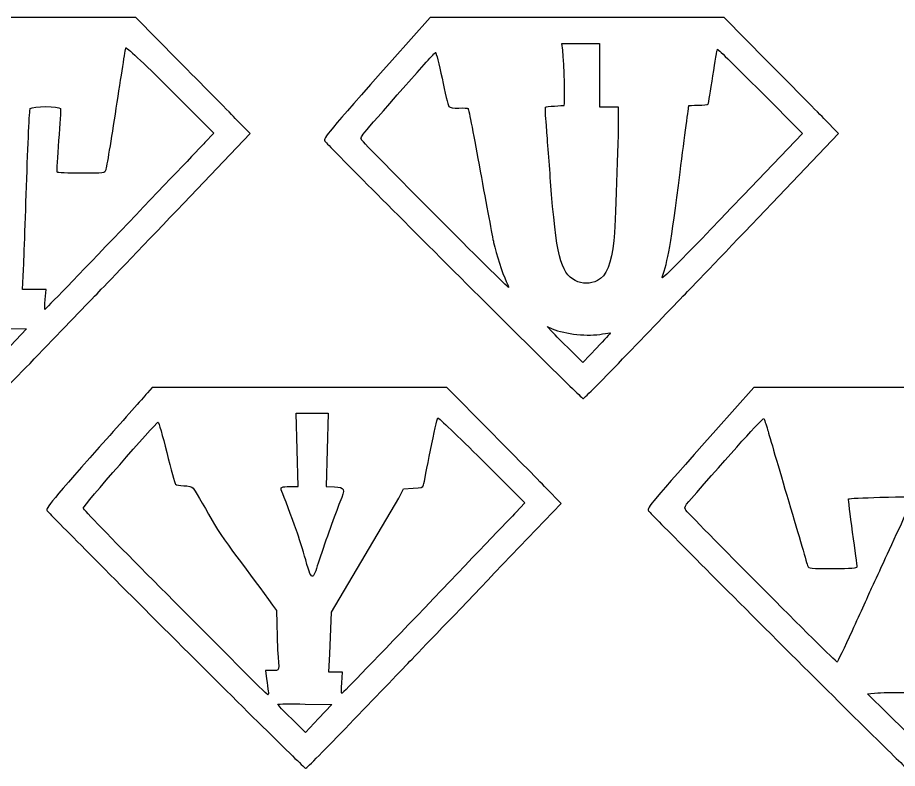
# Model space of a CAD drawing. Header units: centimetres. Extents: x -11.9 to 11.9, y -11.9 to 11.9.
# Drawn here: x -4.67 to 2.63, y -11.87 to -5.63 of the extents above; entities that cross this region are included whole.
import ezdxf

# ---------------------------------------------------------------- set-up
doc = ezdxf.new("R2010")
doc.units = ezdxf.units.CM
doc.header["$MEASUREMENT"] = 0
doc.layers.add('Layer 1', color=7, linetype='Continuous')

msp = doc.modelspace()

# ---------------------------------------------------------------- linework, layer by layer
at = {"layer": 'Layer 1'}
for points, knots in [([(-5.93319, -7.73905), (-6.51655, -7.15628), (-6.99888, -6.67039), (-7.00504, -6.6593), (-7.00504, -6.6593), (-7.0176, -6.63666), (-6.98463, -6.59718), (-6.44527, -5.98907), (-6.44527, -5.98907), (-6.44527, -5.98907), (-6.13105, -5.6348), (-6.13105, -5.6348), (-6.13105, -5.6348), (-6.13105, -5.6348), (-4.91054, -5.6348), (-4.91054, -5.6348), (-4.91054, -5.6348), (-4.91054, -5.6348), (-3.69003, -5.6348), (-3.69003, -5.6348), (-3.69003, -5.6348), (-3.69003, -5.6348), (-3.33889, -5.98999), (-3.33889, -5.98999), (-3.33889, -5.98999), (-3.14576, -6.18534), (-2.93209, -6.40204), (-2.86407, -6.47154), (-2.86407, -6.47154), (-2.86407, -6.47154), (-2.74039, -6.59791), (-2.74039, -6.59791), (-2.74039, -6.59791), (-2.74039, -6.59791), (-3.29234, -7.17595), (-3.29234, -7.17595), (-3.29234, -7.17595), (-3.59591, -7.49387), (-3.91191, -7.82396), (-3.99457, -7.90949), (-3.99457, -7.90949), (-4.07722, -7.99502), (-4.30318, -8.23007), (-4.4967, -8.43182), (-4.4967, -8.43182), (-4.69021, -8.63358), (-4.85395, -8.79865), (-4.86055, -8.79865), (-4.86055, -8.79865), (-4.86715, -8.79865), (-5.34985, -8.32184), (-5.93321, -7.73906), (-5.93321, -7.73906), (-5.93321, -7.73906), (-5.93319, -7.73905), (-5.93319, -7.73905)], [0, 0, 0, 0, 0.0666667, 0.0666667, 0.0666667, 0.0666667, 0.1333333, 0.1333333, 0.1333333, 0.1333333, 0.2, 0.2, 0.2, 0.2, 0.2666667, 0.2666667, 0.2666667, 0.2666667, 0.3333333, 0.3333333, 0.3333333, 0.3333333, 0.4, 0.4, 0.4, 0.4, 0.4666667, 0.4666667, 0.4666667, 0.4666667, 0.5333333, 0.5333333, 0.5333333, 0.5333333, 0.6, 0.6, 0.6, 0.6, 0.6666667, 0.6666667, 0.6666667, 0.6666667, 0.7333333, 0.7333333, 0.7333333, 0.7333333, 0.8, 0.8, 0.8, 0.8, 0.8666667, 0.8666667, 0.8666667, 0.8666667, 1, 1, 1, 1]), ([(-1.05098, -7.73904), (-1.63434, -7.15627), (-2.11667, -6.67038), (-2.12283, -6.65929), (-2.12283, -6.65929), (-2.13539, -6.63665), (-2.10242, -6.59717), (-1.56306, -5.98906), (-1.56306, -5.98906), (-1.56306, -5.98906), (-1.24884, -5.63479), (-1.24884, -5.63479), (-1.24884, -5.63479), (-1.24884, -5.63479), (-0.02833, -5.63479), (-0.02833, -5.63479), (-0.02833, -5.63479), (-0.02833, -5.63479), (1.19218, -5.63479), (1.19218, -5.63479), (1.19218, -5.63479), (1.19218, -5.63479), (1.54332, -5.98998), (1.54332, -5.98998), (1.54332, -5.98998), (1.73645, -6.18533), (1.95012, -6.40203), (2.01814, -6.47153), (2.01814, -6.47153), (2.01814, -6.47153), (2.14182, -6.5979), (2.14182, -6.5979), (2.14182, -6.5979), (2.14182, -6.5979), (1.58987, -7.17594), (1.58987, -7.17594), (1.58987, -7.17594), (1.2863, -7.49386), (0.9703, -7.82395), (0.88764, -7.90948), (0.88764, -7.90948), (0.80499, -7.99501), (0.57903, -8.23006), (0.38551, -8.43181), (0.38551, -8.43181), (0.192, -8.63356), (0.02826, -8.79864), (0.02166, -8.79864), (0.02166, -8.79864), (0.01506, -8.79864), (-0.46764, -8.32182), (-1.051, -7.73905), (-1.051, -7.73905), (-1.051, -7.73905), (-1.05098, -7.73904), (-1.05098, -7.73904)], [0, 0, 0, 0, 0.0666667, 0.0666667, 0.0666667, 0.0666667, 0.1333333, 0.1333333, 0.1333333, 0.1333333, 0.2, 0.2, 0.2, 0.2, 0.2666667, 0.2666667, 0.2666667, 0.2666667, 0.3333333, 0.3333333, 0.3333333, 0.3333333, 0.4, 0.4, 0.4, 0.4, 0.4666667, 0.4666667, 0.4666667, 0.4666667, 0.5333333, 0.5333333, 0.5333333, 0.5333333, 0.6, 0.6, 0.6, 0.6, 0.6666667, 0.6666667, 0.6666667, 0.6666667, 0.7333333, 0.7333333, 0.7333333, 0.7333333, 0.8, 0.8, 0.8, 0.8, 0.8666667, 0.8666667, 0.8666667, 0.8666667, 1, 1, 1, 1]), ([(-3.81515, -7.40475), (-3.47145, -7.04524), (-3.15674, -6.71594), (-3.11579, -6.67298), (-3.11579, -6.67298), (-3.11579, -6.67298), (-3.04134, -6.59487), (-3.04134, -6.59487), (-3.04134, -6.59487), (-3.04134, -6.59487), (-3.40451, -6.23185), (-3.40451, -6.23185), (-3.40451, -6.23185), (-3.63705, -5.9994), (-3.76958, -5.87505), (-3.77297, -5.88612), (-3.77297, -5.88612), (-3.77588, -5.89563), (-3.81141, -6.12101), (-3.85192, -6.38695), (-3.85192, -6.38695), (-3.89244, -6.65289), (-3.93048, -6.88257), (-3.93645, -6.89734), (-3.93645, -6.89734), (-3.9471, -6.92367), (-3.95122, -6.9242), (-4.14386, -6.9242), (-4.14386, -6.9242), (-4.25196, -6.9242), (-4.34272, -6.92017), (-4.34555, -6.91525), (-4.34555, -6.91525), (-4.34838, -6.91033), (-4.34153, -6.79347), (-4.33032, -6.65558), (-4.33032, -6.65558), (-4.31911, -6.51768), (-4.31231, -6.39814), (-4.31521, -6.38994), (-4.31521, -6.38994), (-4.3226, -6.36904), (-4.54912, -6.36904), (-4.56543, -6.38994), (-4.56543, -6.38994), (-4.57205, -6.39843), (-4.58565, -6.67768), (-4.59697, -7.03763), (-4.59697, -7.03763), (-4.60791, -7.38565), (-4.62009, -7.72009), (-4.62402, -7.78083), (-4.62402, -7.78083), (-4.62402, -7.78083), (-4.63118, -7.89127), (-4.63118, -7.89127), (-4.63118, -7.89127), (-4.63118, -7.89127), (-4.53253, -7.89127), (-4.53253, -7.89127), (-4.53253, -7.89127), (-4.53253, -7.89127), (-4.43388, -7.89127), (-4.43388, -7.89127), (-4.43388, -7.89127), (-4.43388, -7.89127), (-4.44165, -7.97484), (-4.44165, -7.97484), (-4.44165, -7.97484), (-4.44592, -8.02081), (-4.44731, -8.05841), (-4.44473, -8.05841), (-4.44473, -8.05841), (-4.44215, -8.05841), (-4.15883, -7.76426), (-3.81513, -7.40475), (-3.81513, -7.40475), (-3.81513, -7.40475), (-3.81515, -7.40475), (-3.81515, -7.40475)], [0, 0, 0, 0, 0.047619, 0.047619, 0.047619, 0.047619, 0.0952381, 0.0952381, 0.0952381, 0.0952381, 0.1428571, 0.1428571, 0.1428571, 0.1428571, 0.1904762, 0.1904762, 0.1904762, 0.1904762, 0.2380952, 0.2380952, 0.2380952, 0.2380952, 0.2857143, 0.2857143, 0.2857143, 0.2857143, 0.3333333, 0.3333333, 0.3333333, 0.3333333, 0.3809524, 0.3809524, 0.3809524, 0.3809524, 0.4285714, 0.4285714, 0.4285714, 0.4285714, 0.4761905, 0.4761905, 0.4761905, 0.4761905, 0.5238095, 0.5238095, 0.5238095, 0.5238095, 0.5714286, 0.5714286, 0.5714286, 0.5714286, 0.6190476, 0.6190476, 0.6190476, 0.6190476, 0.6666667, 0.6666667, 0.6666667, 0.6666667, 0.7142857, 0.7142857, 0.7142857, 0.7142857, 0.7619048, 0.7619048, 0.7619048, 0.7619048, 0.8095238, 0.8095238, 0.8095238, 0.8095238, 0.8571429, 0.8571429, 0.8571429, 0.8571429, 0.9047619, 0.9047619, 0.9047619, 0.9047619, 1, 1, 1, 1]), ([(0.14074, -7.81837), (0.2133, -7.78348), (0.25627, -7.67844), (0.27714, -7.48494), (0.27714, -7.48494), (0.28787, -7.38546), (0.31374, -6.6507), (0.31359, -6.44963), (0.31359, -6.44963), (0.31359, -6.44963), (0.31354, -6.37501), (0.31354, -6.37501), (0.31354, -6.37501), (0.31354, -6.37501), (0.23594, -6.37501), (0.23594, -6.37501), (0.23594, -6.37501), (0.23594, -6.37501), (0.15834, -6.37501), (0.15834, -6.37501), (0.15834, -6.37501), (0.15834, -6.37501), (0.15834, -6.11235), (0.15834, -6.11235), (0.15834, -6.11235), (0.15834, -6.11235), (0.15834, -5.84969), (0.15834, -5.84969), (0.15834, -5.84969), (0.15834, -5.84969), (0.00201, -5.84969), (0.00201, -5.84969), (0.00201, -5.84969), (0.00201, -5.84969), (-0.15432, -5.84969), (-0.15432, -5.84969), (-0.15432, -5.84969), (-0.15432, -5.84969), (-0.14767, -5.9064), (-0.14767, -5.9064), (-0.14767, -5.9064), (-0.13473, -6.01687), (-0.12581, -6.36308), (-0.13588, -6.36401), (-0.13588, -6.36401), (-0.1415, -6.36451), (-0.17767, -6.36699), (-0.21625, -6.36948), (-0.21625, -6.36948), (-0.25483, -6.37197), (-0.28842, -6.37603), (-0.29089, -6.3785), (-0.29089, -6.3785), (-0.29336, -6.38096), (-0.29005, -6.4497), (-0.28353, -6.53122), (-0.28353, -6.53122), (-0.27701, -6.61274), (-0.26105, -6.82182), (-0.24806, -6.99583), (-0.24806, -6.99583), (-0.20259, -7.60504), (-0.16545, -7.7548), (-0.04435, -7.81741), (-0.04435, -7.81741), (0.01433, -7.84775), (0.07893, -7.84808), (0.14075, -7.81836), (0.14075, -7.81836), (0.14075, -7.81836), (0.14074, -7.81837), (0.14074, -7.81837)], [0, 0, 0, 0, 0.0526316, 0.0526316, 0.0526316, 0.0526316, 0.1052632, 0.1052632, 0.1052632, 0.1052632, 0.1578947, 0.1578947, 0.1578947, 0.1578947, 0.2105263, 0.2105263, 0.2105263, 0.2105263, 0.2631579, 0.2631579, 0.2631579, 0.2631579, 0.3157895, 0.3157895, 0.3157895, 0.3157895, 0.3684211, 0.3684211, 0.3684211, 0.3684211, 0.4210526, 0.4210526, 0.4210526, 0.4210526, 0.4736842, 0.4736842, 0.4736842, 0.4736842, 0.5263158, 0.5263158, 0.5263158, 0.5263158, 0.5789474, 0.5789474, 0.5789474, 0.5789474, 0.6315789, 0.6315789, 0.6315789, 0.6315789, 0.6842105, 0.6842105, 0.6842105, 0.6842105, 0.7368421, 0.7368421, 0.7368421, 0.7368421, 0.7894737, 0.7894737, 0.7894737, 0.7894737, 0.8421053, 0.8421053, 0.8421053, 0.8421053, 0.8947368, 0.8947368, 0.8947368, 0.8947368, 1, 1, 1, 1]), ([(1.35124, -7.10926), (1.35124, -7.10926), (1.84119, -6.59588), (1.84119, -6.59588), (1.84119, -6.59588), (1.84119, -6.59588), (1.49233, -6.24666), (1.49233, -6.24666), (1.49233, -6.24666), (1.30045, -6.05459), (1.14065, -5.89744), (1.13721, -5.89744), (1.13721, -5.89744), (1.13377, -5.89744), (1.11632, -5.99727), (1.09844, -6.11928), (1.09844, -6.11928), (1.08055, -6.24129), (1.06287, -6.34606), (1.05914, -6.35209), (1.05914, -6.35209), (1.05541, -6.35812), (1.01776, -6.36306), (0.97546, -6.36306), (0.97546, -6.36306), (0.93317, -6.36306), (0.89832, -6.36441), (0.89802, -6.36604), (0.89802, -6.36604), (0.89772, -6.36768), (0.86545, -6.61616), (0.82629, -6.91822), (0.82629, -6.91822), (0.74607, -7.53707), (0.72574, -7.6559), (0.67722, -7.78977), (0.67722, -7.78977), (0.66502, -7.82344), (0.79165, -7.69559), (1.35123, -7.10925), (1.35123, -7.10925), (1.35123, -7.10925), (1.35124, -7.10926), (1.35124, -7.10926)], [0, 0, 0, 0, 0.0833333, 0.0833333, 0.0833333, 0.0833333, 0.1666667, 0.1666667, 0.1666667, 0.1666667, 0.25, 0.25, 0.25, 0.25, 0.3333333, 0.3333333, 0.3333333, 0.3333333, 0.4166667, 0.4166667, 0.4166667, 0.4166667, 0.5, 0.5, 0.5, 0.5, 0.5833333, 0.5833333, 0.5833333, 0.5833333, 0.6666667, 0.6666667, 0.6666667, 0.6666667, 0.75, 0.75, 0.75, 0.75, 0.8333333, 0.8333333, 0.8333333, 0.8333333, 1, 1, 1, 1]), ([(-0.61634, -7.82469), (-0.64875, -7.75679), (-0.69978, -7.5998), (-0.72084, -7.50325), (-0.72084, -7.50325), (-0.73086, -7.45728), (-0.78089, -7.18981), (-0.83201, -6.90887), (-0.83201, -6.90887), (-0.88313, -6.62792), (-0.92834, -6.39468), (-0.93247, -6.39055), (-0.93247, -6.39055), (-0.9366, -6.38641), (-0.97137, -6.38417), (-1.00973, -6.38555), (-1.00973, -6.38555), (-1.0553, -6.38719), (-1.08367, -6.3827), (-1.0916, -6.37259), (-1.0916, -6.37259), (-1.09827, -6.36408), (-1.12419, -6.25891), (-1.1492, -6.13888), (-1.1492, -6.13888), (-1.17421, -6.01885), (-1.19864, -5.92215), (-1.20349, -5.92398), (-1.20349, -5.92398), (-1.20834, -5.92581), (-1.31894, -6.04839), (-1.44927, -6.19637), (-1.44927, -6.19637), (-1.85655, -6.65881), (-1.82812, -6.62368), (-1.81628, -6.64986), (-1.81628, -6.64986), (-1.80548, -6.67375), (-0.604, -7.88157), (-0.59751, -7.87507), (-0.59751, -7.87507), (-0.59557, -7.87314), (-0.60404, -7.85046), (-0.61634, -7.8247), (-0.61634, -7.8247), (-0.61634, -7.8247), (-0.61634, -7.82469), (-0.61634, -7.82469)], [0, 0, 0, 0, 0.0769231, 0.0769231, 0.0769231, 0.0769231, 0.1538462, 0.1538462, 0.1538462, 0.1538462, 0.2307692, 0.2307692, 0.2307692, 0.2307692, 0.3076923, 0.3076923, 0.3076923, 0.3076923, 0.3846154, 0.3846154, 0.3846154, 0.3846154, 0.4615385, 0.4615385, 0.4615385, 0.4615385, 0.5384615, 0.5384615, 0.5384615, 0.5384615, 0.6153846, 0.6153846, 0.6153846, 0.6153846, 0.6923077, 0.6923077, 0.6923077, 0.6923077, 0.7692308, 0.7692308, 0.7692308, 0.7692308, 0.8461538, 0.8461538, 0.8461538, 0.8461538, 1, 1, 1, 1]), ([(-4.73149, -8.21623), (-4.8061, -8.21438), (-4.92972, -8.21438), (-5.00621, -8.21623), (-5.00621, -8.21623), (-5.00621, -8.21623), (-5.14528, -8.21959), (-5.14528, -8.21959), (-5.14528, -8.21959), (-5.14528, -8.21959), (-5.00404, -8.35949), (-5.00404, -8.35949), (-5.00404, -8.35949), (-5.00404, -8.35949), (-4.8628, -8.49939), (-4.8628, -8.49939), (-4.8628, -8.49939), (-4.8628, -8.49939), (-4.72932, -8.35949), (-4.72932, -8.35949), (-4.72932, -8.35949), (-4.72932, -8.35949), (-4.59584, -8.21959), (-4.59584, -8.21959), (-4.59584, -8.21959), (-4.59584, -8.21959), (-4.73149, -8.21623), (-4.73149, -8.21623)], [0, 0, 0, 0, 0.125, 0.125, 0.125, 0.125, 0.25, 0.25, 0.25, 0.25, 0.375, 0.375, 0.375, 0.375, 0.5, 0.5, 0.5, 0.5, 0.625, 0.625, 0.625, 0.625, 0.75, 0.75, 0.75, 0.75, 1, 1, 1, 1]), ([(0.24844, -8.25237), (0.24697, -8.2507), (0.21731, -8.25472), (0.18251, -8.26133), (0.18251, -8.26133), (0.06146, -8.28429), (-0.12237, -8.26518), (-0.23562, -8.21789), (-0.23562, -8.21789), (-0.23562, -8.21789), (-0.27737, -8.20045), (-0.27737, -8.20045), (-0.27737, -8.20045), (-0.27737, -8.20045), (-0.23562, -8.24424), (-0.23562, -8.24424), (-0.23562, -8.24424), (-0.21266, -8.26833), (-0.14568, -8.33559), (-0.08677, -8.39371), (-0.08677, -8.39371), (-0.08677, -8.39371), (0.02034, -8.49938), (0.02034, -8.49938), (0.02034, -8.49938), (0.02034, -8.49938), (0.13572, -8.3774), (0.13572, -8.3774), (0.13572, -8.3774), (0.19918, -8.31031), (0.2499, -8.25405), (0.24843, -8.25237), (0.24843, -8.25237), (0.24843, -8.25237), (0.24844, -8.25237), (0.24844, -8.25237)], [0, 0, 0, 0, 0.1, 0.1, 0.1, 0.1, 0.2, 0.2, 0.2, 0.2, 0.3, 0.3, 0.3, 0.3, 0.4, 0.4, 0.4, 0.4, 0.5, 0.5, 0.5, 0.5, 0.6, 0.6, 0.6, 0.6, 0.7, 0.7, 0.7, 0.7, 0.8, 0.8, 0.8, 0.8, 1, 1, 1, 1]), ([(-3.35353, -10.80908), (-3.93689, -10.22631), (-4.41922, -9.74042), (-4.42538, -9.72933), (-4.42538, -9.72933), (-4.43777, -9.70701), (-4.40346, -9.66572), (-3.90523, -9.10338), (-3.90523, -9.10338), (-3.7542, -8.93292), (-3.61334, -8.77351), (-3.5922, -8.74914), (-3.5922, -8.74914), (-3.5922, -8.74914), (-3.55376, -8.70482), (-3.55376, -8.70482), (-3.55376, -8.70482), (-3.55376, -8.70482), (-2.33206, -8.70482), (-2.33206, -8.70482), (-2.33206, -8.70482), (-2.33206, -8.70482), (-1.11036, -8.70482), (-1.11036, -8.70482), (-1.11036, -8.70482), (-1.11036, -8.70482), (-0.75922, -9.06001), (-0.75922, -9.06001), (-0.75922, -9.06001), (-0.56609, -9.25536), (-0.35242, -9.47206), (-0.2844, -9.54156), (-0.2844, -9.54156), (-0.2844, -9.54156), (-0.16072, -9.66793), (-0.16072, -9.66793), (-0.16072, -9.66793), (-0.16072, -9.66793), (-0.71267, -10.24597), (-0.71267, -10.24597), (-0.71267, -10.24597), (-1.01624, -10.56389), (-1.33224, -10.89398), (-1.4149, -10.97951), (-1.4149, -10.97951), (-1.49755, -11.06504), (-1.72351, -11.30009), (-1.91703, -11.50184), (-1.91703, -11.50184), (-2.11054, -11.7036), (-2.27428, -11.86867), (-2.28088, -11.86867), (-2.28088, -11.86867), (-2.28748, -11.86867), (-2.77018, -11.39186), (-3.35354, -10.80908), (-3.35354, -10.80908), (-3.35354, -10.80908), (-3.35353, -10.80908), (-3.35353, -10.80908)], [0, 0, 0, 0, 0.0625, 0.0625, 0.0625, 0.0625, 0.125, 0.125, 0.125, 0.125, 0.1875, 0.1875, 0.1875, 0.1875, 0.25, 0.25, 0.25, 0.25, 0.3125, 0.3125, 0.3125, 0.3125, 0.375, 0.375, 0.375, 0.375, 0.4375, 0.4375, 0.4375, 0.4375, 0.5, 0.5, 0.5, 0.5, 0.5625, 0.5625, 0.5625, 0.5625, 0.625, 0.625, 0.625, 0.625, 0.6875, 0.6875, 0.6875, 0.6875, 0.75, 0.75, 0.75, 0.75, 0.8125, 0.8125, 0.8125, 0.8125, 0.875, 0.875, 0.875, 0.875, 1, 1, 1, 1]), ([(1.6353, -10.80908), (1.05194, -10.22631), (0.56961, -9.74042), (0.56345, -9.72933), (0.56345, -9.72933), (0.55089, -9.70669), (0.58386, -9.66721), (1.12322, -9.0591), (1.12322, -9.0591), (1.12322, -9.0591), (1.43744, -8.70483), (1.43744, -8.70483), (1.43744, -8.70483), (1.43744, -8.70483), (2.65795, -8.70483), (2.65795, -8.70483), (2.65795, -8.70483), (2.65795, -8.70483), (3.87846, -8.70483), (3.87846, -8.70483), (3.87846, -8.70483), (3.87846, -8.70483), (4.2296, -9.06002), (4.2296, -9.06002), (4.2296, -9.06002), (4.42273, -9.25537), (4.6364, -9.47207), (4.70442, -9.54157), (4.70442, -9.54157), (4.70442, -9.54157), (4.8281, -9.66794), (4.8281, -9.66794), (4.8281, -9.66794), (4.8281, -9.66794), (4.27615, -10.24598), (4.27615, -10.24598), (4.27615, -10.24598), (3.97258, -10.5639), (3.65658, -10.89399), (3.57392, -10.97952), (3.57392, -10.97952), (3.49127, -11.06505), (3.26531, -11.3001), (3.07179, -11.50185), (3.07179, -11.50185), (2.87828, -11.70361), (2.71454, -11.86868), (2.70794, -11.86868), (2.70794, -11.86868), (2.70134, -11.86868), (2.21864, -11.39187), (1.63528, -10.80909), (1.63528, -10.80909), (1.63528, -10.80909), (1.6353, -10.80908), (1.6353, -10.80908)], [0, 0, 0, 0, 0.0666667, 0.0666667, 0.0666667, 0.0666667, 0.1333333, 0.1333333, 0.1333333, 0.1333333, 0.2, 0.2, 0.2, 0.2, 0.2666667, 0.2666667, 0.2666667, 0.2666667, 0.3333333, 0.3333333, 0.3333333, 0.3333333, 0.4, 0.4, 0.4, 0.4, 0.4666667, 0.4666667, 0.4666667, 0.4666667, 0.5333333, 0.5333333, 0.5333333, 0.5333333, 0.6, 0.6, 0.6, 0.6, 0.6666667, 0.6666667, 0.6666667, 0.6666667, 0.7333333, 0.7333333, 0.7333333, 0.7333333, 0.8, 0.8, 0.8, 0.8, 0.8666667, 0.8666667, 0.8666667, 0.8666667, 1, 1, 1, 1]), ([(-2.16794, -10.13966), (-2.11227, -9.9703), (-2.03932, -9.76581), (-1.99571, -9.65687), (-1.99571, -9.65687), (-1.95133, -9.546), (-1.95511, -9.53543), (-2.04076, -9.53098), (-2.04076, -9.53098), (-2.04076, -9.53098), (-2.1102, -9.52737), (-2.1102, -9.52737), (-2.1102, -9.52737), (-2.1102, -9.52737), (-2.10159, -9.22355), (-2.10159, -9.22355), (-2.10159, -9.22355), (-2.10159, -9.22355), (-2.09298, -8.91973), (-2.09298, -8.91973), (-2.09298, -8.91973), (-2.09298, -8.91973), (-2.22661, -8.91973), (-2.22661, -8.91973), (-2.22661, -8.91973), (-2.22661, -8.91973), (-2.36024, -8.91973), (-2.36024, -8.91973), (-2.36024, -8.91973), (-2.36024, -8.91973), (-2.35185, -9.22418), (-2.35185, -9.22418), (-2.35185, -9.22418), (-2.35185, -9.22418), (-2.34346, -9.52863), (-2.34346, -9.52863), (-2.34346, -9.52863), (-2.34346, -9.52863), (-2.40898, -9.52863), (-2.40898, -9.52863), (-2.40898, -9.52863), (-2.48443, -9.52863), (-2.49269, -9.53338), (-2.47844, -9.56862), (-2.47844, -9.56862), (-2.46295, -9.60695), (-2.39658, -9.78426), (-2.35712, -9.89277), (-2.35712, -9.89277), (-2.33801, -9.9453), (-2.30347, -10.05544), (-2.28034, -10.13752), (-2.28034, -10.13752), (-2.22302, -10.35669), (-2.21507, -10.27628), (-2.1679, -10.13966), (-2.1679, -10.13966), (-2.1679, -10.13966), (-2.16794, -10.13966), (-2.16794, -10.13966)], [0, 0, 0, 0, 0.0625, 0.0625, 0.0625, 0.0625, 0.125, 0.125, 0.125, 0.125, 0.1875, 0.1875, 0.1875, 0.1875, 0.25, 0.25, 0.25, 0.25, 0.3125, 0.3125, 0.3125, 0.3125, 0.375, 0.375, 0.375, 0.375, 0.4375, 0.4375, 0.4375, 0.4375, 0.5, 0.5, 0.5, 0.5, 0.5625, 0.5625, 0.5625, 0.5625, 0.625, 0.625, 0.625, 0.625, 0.6875, 0.6875, 0.6875, 0.6875, 0.75, 0.75, 0.75, 0.75, 0.8125, 0.8125, 0.8125, 0.8125, 0.875, 0.875, 0.875, 0.875, 1, 1, 1, 1]), ([(-1.28961, -10.5315), (-0.91609, -10.1408), (-0.577, -9.78598), (-0.53607, -9.74301), (-0.53607, -9.74301), (-0.53607, -9.74301), (-0.46167, -9.6649), (-0.46167, -9.6649), (-0.46167, -9.6649), (-0.46167, -9.6649), (-0.81895, -9.30777), (-0.81895, -9.30777), (-0.81895, -9.30777), (-1.01545, -9.11135), (-1.17984, -8.95426), (-1.18426, -8.95868), (-1.18426, -8.95868), (-1.18868, -8.9631), (-1.21566, -9.08374), (-1.24421, -9.22677), (-1.24421, -9.22677), (-1.27276, -9.3698), (-1.29895, -9.49867), (-1.30239, -9.51315), (-1.30239, -9.51315), (-1.30796, -9.53656), (-1.31748, -9.53986), (-1.3885, -9.543), (-1.3885, -9.543), (-1.3885, -9.543), (-1.46835, -9.54653), (-1.46835, -9.54653), (-1.46835, -9.54653), (-1.46835, -9.54653), (-1.50764, -9.62413), (-1.50764, -9.62413), (-1.50764, -9.62413), (-1.50764, -9.62413), (-2.06548, -10.57163), (-2.06548, -10.57163), (-2.06548, -10.57163), (-2.06548, -10.57163), (-2.07961, -10.91786), (-2.07961, -10.91786), (-2.07961, -10.91786), (-2.07961, -10.91786), (-2.08799, -11.06876), (-2.08799, -11.06876), (-2.08799, -11.06876), (-2.08799, -11.06876), (-2.03077, -11.06876), (-2.03077, -11.06876), (-2.03077, -11.06876), (-2.03077, -11.06876), (-1.97355, -11.06876), (-1.97355, -11.06876), (-1.97355, -11.06876), (-1.97355, -11.06876), (-1.9812, -11.15927), (-1.9812, -11.15927), (-1.9812, -11.15927), (-1.98541, -11.20905), (-1.98432, -11.24801), (-1.97879, -11.24583), (-1.97879, -11.24583), (-1.97326, -11.24366), (-1.66312, -10.9222), (-1.2896, -10.5315), (-1.2896, -10.5315), (-1.2896, -10.5315), (-1.28961, -10.5315), (-1.28961, -10.5315)], [0, 0, 0, 0, 0.0526316, 0.0526316, 0.0526316, 0.0526316, 0.1052632, 0.1052632, 0.1052632, 0.1052632, 0.1578947, 0.1578947, 0.1578947, 0.1578947, 0.2105263, 0.2105263, 0.2105263, 0.2105263, 0.2631579, 0.2631579, 0.2631579, 0.2631579, 0.3157895, 0.3157895, 0.3157895, 0.3157895, 0.3684211, 0.3684211, 0.3684211, 0.3684211, 0.4210526, 0.4210526, 0.4210526, 0.4210526, 0.4736842, 0.4736842, 0.4736842, 0.4736842, 0.5263158, 0.5263158, 0.5263158, 0.5263158, 0.5789474, 0.5789474, 0.5789474, 0.5789474, 0.6315789, 0.6315789, 0.6315789, 0.6315789, 0.6842105, 0.6842105, 0.6842105, 0.6842105, 0.7368421, 0.7368421, 0.7368421, 0.7368421, 0.7894737, 0.7894737, 0.7894737, 0.7894737, 0.8421053, 0.8421053, 0.8421053, 0.8421053, 0.8947368, 0.8947368, 0.8947368, 0.8947368, 1, 1, 1, 1]), ([(2.25355, -10.72551), (2.31835, -10.58269), (2.39231, -10.42017), (2.4179, -10.36435), (2.4179, -10.36435), (2.44349, -10.30854), (2.48779, -10.21183), (2.51633, -10.14945), (2.51633, -10.14945), (2.54487, -10.08707), (2.60917, -9.94788), (2.65922, -9.84015), (2.65922, -9.84015), (2.70927, -9.73241), (2.74727, -9.63658), (2.74366, -9.62718), (2.74366, -9.62718), (2.73813, -9.61277), (2.69739, -9.61124), (2.48412, -9.61742), (2.48412, -9.61742), (2.34498, -9.62145), (2.22832, -9.62756), (2.22488, -9.631), (2.22488, -9.631), (2.22144, -9.63444), (2.23611, -9.75922), (2.25749, -9.90828), (2.25749, -9.90828), (2.27886, -10.05734), (2.29614, -10.18602), (2.29589, -10.19423), (2.29589, -10.19423), (2.29554, -10.20556), (2.24678, -10.20915), (2.09327, -10.20915), (2.09327, -10.20915), (1.91103, -10.20915), (1.89051, -10.20709), (1.88498, -10.18826), (1.88498, -10.18826), (1.88161, -10.17677), (1.81073, -9.93635), (1.72748, -9.65399), (1.72748, -9.65399), (1.64423, -9.37163), (1.5655, -9.103), (1.55252, -9.05704), (1.55252, -9.05704), (1.53954, -9.01107), (1.525, -8.96928), (1.52021, -8.96415), (1.52021, -8.96415), (1.51327, -8.95673), (1.25195, -9.24578), (0.89885, -9.65145), (0.89885, -9.65145), (0.86826, -9.68659), (0.86185, -9.70183), (0.87007, -9.71984), (0.87007, -9.71984), (0.88127, -9.74438), (2.11482, -10.98519), (2.12801, -10.98519), (2.12801, -10.98519), (2.13226, -10.98519), (2.18875, -10.86834), (2.25355, -10.72552), (2.25355, -10.72552), (2.25355, -10.72552), (2.25355, -10.72551), (2.25355, -10.72551)], [0, 0, 0, 0, 0.0526316, 0.0526316, 0.0526316, 0.0526316, 0.1052632, 0.1052632, 0.1052632, 0.1052632, 0.1578947, 0.1578947, 0.1578947, 0.1578947, 0.2105263, 0.2105263, 0.2105263, 0.2105263, 0.2631579, 0.2631579, 0.2631579, 0.2631579, 0.3157895, 0.3157895, 0.3157895, 0.3157895, 0.3684211, 0.3684211, 0.3684211, 0.3684211, 0.4210526, 0.4210526, 0.4210526, 0.4210526, 0.4736842, 0.4736842, 0.4736842, 0.4736842, 0.5263158, 0.5263158, 0.5263158, 0.5263158, 0.5789474, 0.5789474, 0.5789474, 0.5789474, 0.6315789, 0.6315789, 0.6315789, 0.6315789, 0.6842105, 0.6842105, 0.6842105, 0.6842105, 0.7368421, 0.7368421, 0.7368421, 0.7368421, 0.7894737, 0.7894737, 0.7894737, 0.7894737, 0.8421053, 0.8421053, 0.8421053, 0.8421053, 0.8947368, 0.8947368, 0.8947368, 0.8947368, 1, 1, 1, 1]), ([(-2.59049, -11.22695), (-2.59403, -11.20889), (-2.60045, -11.16323), (-2.60475, -11.12547), (-2.60475, -11.12547), (-2.60475, -11.12547), (-2.61258, -11.05682), (-2.61258, -11.05682), (-2.61258, -11.05682), (-2.61258, -11.05682), (-2.55748, -11.05682), (-2.55748, -11.05682), (-2.55748, -11.05682), (-2.4934, -11.05682), (-2.49665, -11.07018), (-2.51543, -10.88357), (-2.51543, -10.88357), (-2.51543, -10.88357), (-2.52273, -10.5586), (-2.52273, -10.5586), (-2.52273, -10.5586), (-2.68659, -10.32208), (-2.95618, -9.99042), (-3.05725, -9.80919), (-3.05725, -9.80919), (-3.13414, -9.67129), (-3.20461, -9.55061), (-3.21385, -9.541), (-3.21385, -9.541), (-3.22372, -9.53073), (-3.25549, -9.52287), (-3.29091, -9.52193), (-3.29091, -9.52193), (-3.32406, -9.52106), (-3.35556, -9.51548), (-3.36092, -9.50956), (-3.36092, -9.50956), (-3.36628, -9.50363), (-3.39896, -9.3844), (-3.43354, -9.2446), (-3.43354, -9.2446), (-3.46812, -9.1048), (-3.50063, -8.99198), (-3.50579, -8.99388), (-3.50579, -8.99388), (-3.52628, -9.00144), (-4.12554, -9.69096), (-4.1258, -9.70727), (-4.1258, -9.70727), (-4.12596, -9.71688), (-3.88834, -9.96315), (-3.59778, -10.25454), (-3.59778, -10.25454), (-3.30721, -10.54593), (-2.96471, -10.89057), (-2.83667, -11.02041), (-2.83667, -11.02041), (-2.70862, -11.15024), (-2.5994, -11.25722), (-2.59396, -11.25813), (-2.59396, -11.25813), (-2.58851, -11.25903), (-2.58695, -11.24501), (-2.59049, -11.22695)], [0, 0, 0, 0, 0.0588235, 0.0588235, 0.0588235, 0.0588235, 0.1176471, 0.1176471, 0.1176471, 0.1176471, 0.1764706, 0.1764706, 0.1764706, 0.1764706, 0.2352941, 0.2352941, 0.2352941, 0.2352941, 0.2941176, 0.2941176, 0.2941176, 0.2941176, 0.3529412, 0.3529412, 0.3529412, 0.3529412, 0.4117647, 0.4117647, 0.4117647, 0.4117647, 0.4705882, 0.4705882, 0.4705882, 0.4705882, 0.5294118, 0.5294118, 0.5294118, 0.5294118, 0.5882353, 0.5882353, 0.5882353, 0.5882353, 0.6470588, 0.6470588, 0.6470588, 0.6470588, 0.7058824, 0.7058824, 0.7058824, 0.7058824, 0.7647059, 0.7647059, 0.7647059, 0.7647059, 0.8235294, 0.8235294, 0.8235294, 0.8235294, 0.8823529, 0.8823529, 0.8823529, 0.8823529, 1, 1, 1, 1]), ([(2.78632, -11.23819), (2.6575, -11.23618), (2.51374, -11.23793), (2.46684, -11.24207), (2.46684, -11.24207), (2.46684, -11.24207), (2.38157, -11.24963), (2.38157, -11.24963), (2.38157, -11.24963), (2.38157, -11.24963), (2.54354, -11.40909), (2.54354, -11.40909), (2.54354, -11.40909), (2.54354, -11.40909), (2.70551, -11.56855), (2.70551, -11.56855), (2.70551, -11.56855), (2.70551, -11.56855), (2.86303, -11.40521), (2.86303, -11.40521), (2.86303, -11.40521), (2.86303, -11.40521), (3.02055, -11.24187), (3.02055, -11.24187), (3.02055, -11.24187), (3.02055, -11.24187), (2.78634, -11.23819), (2.78634, -11.23819), (2.78634, -11.23819), (2.78634, -11.23819), (2.78632, -11.23819), (2.78632, -11.23819)], [0, 0, 0, 0, 0.1111111, 0.1111111, 0.1111111, 0.1111111, 0.2222222, 0.2222222, 0.2222222, 0.2222222, 0.3333333, 0.3333333, 0.3333333, 0.3333333, 0.4444444, 0.4444444, 0.4444444, 0.4444444, 0.5555556, 0.5555556, 0.5555556, 0.5555556, 0.6666667, 0.6666667, 0.6666667, 0.6666667, 0.7777778, 0.7777778, 0.7777778, 0.7777778, 1, 1, 1, 1]), ([(-2.28493, -11.33413), (-2.40642, -11.33233), (-2.50818, -11.33323), (-2.51107, -11.33611), (-2.51107, -11.33611), (-2.51396, -11.339), (-2.46353, -11.39263), (-2.399, -11.45529), (-2.399, -11.45529), (-2.399, -11.45529), (-2.28169, -11.56922), (-2.28169, -11.56922), (-2.28169, -11.56922), (-2.28169, -11.56922), (-2.17287, -11.4533), (-2.17287, -11.4533), (-2.17287, -11.4533), (-2.17287, -11.4533), (-2.06405, -11.33738), (-2.06405, -11.33738), (-2.06405, -11.33738), (-2.06405, -11.33738), (-2.28494, -11.33413), (-2.28494, -11.33413), (-2.28494, -11.33413), (-2.28494, -11.33413), (-2.28493, -11.33413), (-2.28493, -11.33413)], [0, 0, 0, 0, 0.125, 0.125, 0.125, 0.125, 0.25, 0.25, 0.25, 0.25, 0.375, 0.375, 0.375, 0.375, 0.5, 0.5, 0.5, 0.5, 0.625, 0.625, 0.625, 0.625, 0.75, 0.75, 0.75, 0.75, 1, 1, 1, 1])]:
    msp.add_open_spline(points, degree=3, knots=knots, dxfattribs=at)

doc.saveas('drawing.dxf')
